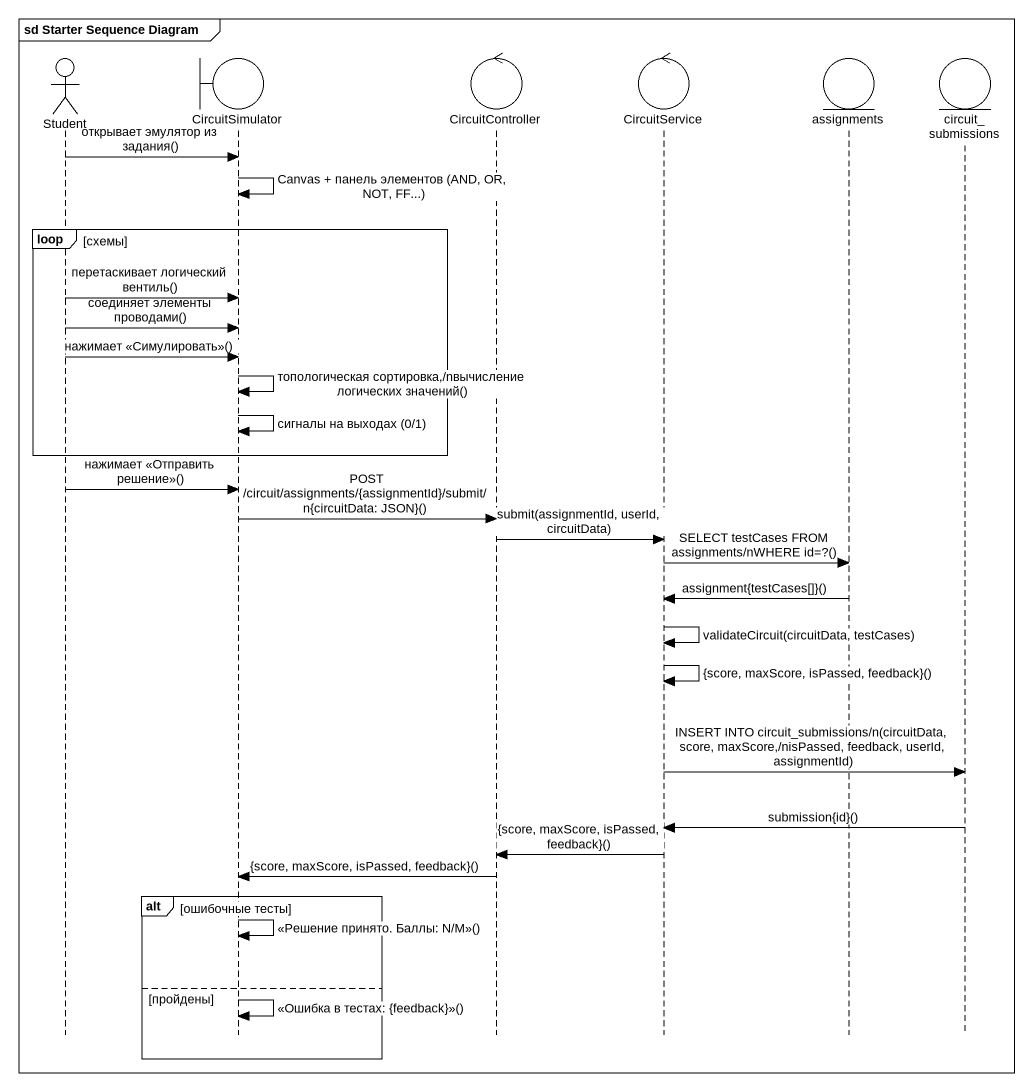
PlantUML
@startuml
mainframe sd Starter Sequence Diagram
hide footbox
actor Student
boundary CircuitSimulator
control CircuitController
control CircuitService
entity assignments
entity circuit_submissions

Student -> CircuitSimulator : открывает эмулятор из задания()
CircuitSimulator -> CircuitSimulator : Canvas + панель элементов (AND, OR, NOT, FF...)
loop схемы
  Student -> CircuitSimulator : перетаскивает логический вентиль()
  Student -> CircuitSimulator : соединяет элементы проводами()
  Student -> CircuitSimulator : нажимает <<Симулировать>>()
  CircuitSimulator -> CircuitSimulator : топологическая сортировка,/nвычисление логических значений()
  CircuitSimulator -> CircuitSimulator : сигналы на выходах (0/1)
end
Student -> CircuitSimulator : нажимает <<Отправить решение>>()
CircuitSimulator -> CircuitController : POST /circuit/assignments/{assignmentId}/submit/n{circuitData: JSON}()
CircuitController -> CircuitService : submit(assignmentId, userId, circuitData)
CircuitService -> assignments : SELECT testCases FROM assignments/nWHERE id=?()
assignments -> CircuitService : assignment{testCases[]}()
CircuitService -> CircuitService : validateCircuit(circuitData, testCases)
CircuitService -> CircuitService : {score, maxScore, isPassed, feedback}()
CircuitService -> circuit_submissions : INSERT INTO circuit_submissions/n(circuitData, score, maxScore,/nisPassed, feedback, userId, assignmentId)
circuit_submissions -> CircuitService : submission{id}()
CircuitService -> CircuitController : {score, maxScore, isPassed, feedback}()
CircuitController -> CircuitSimulator : {score, maxScore, isPassed, feedback}()
alt ошибочные тесты
  CircuitSimulator -> CircuitSimulator : <<Решение принято. Баллы: N/M>>()
else пройдены
  CircuitSimulator -> CircuitSimulator : <<Ошибка в тестах: {feedback}>>()
end
@enduml
